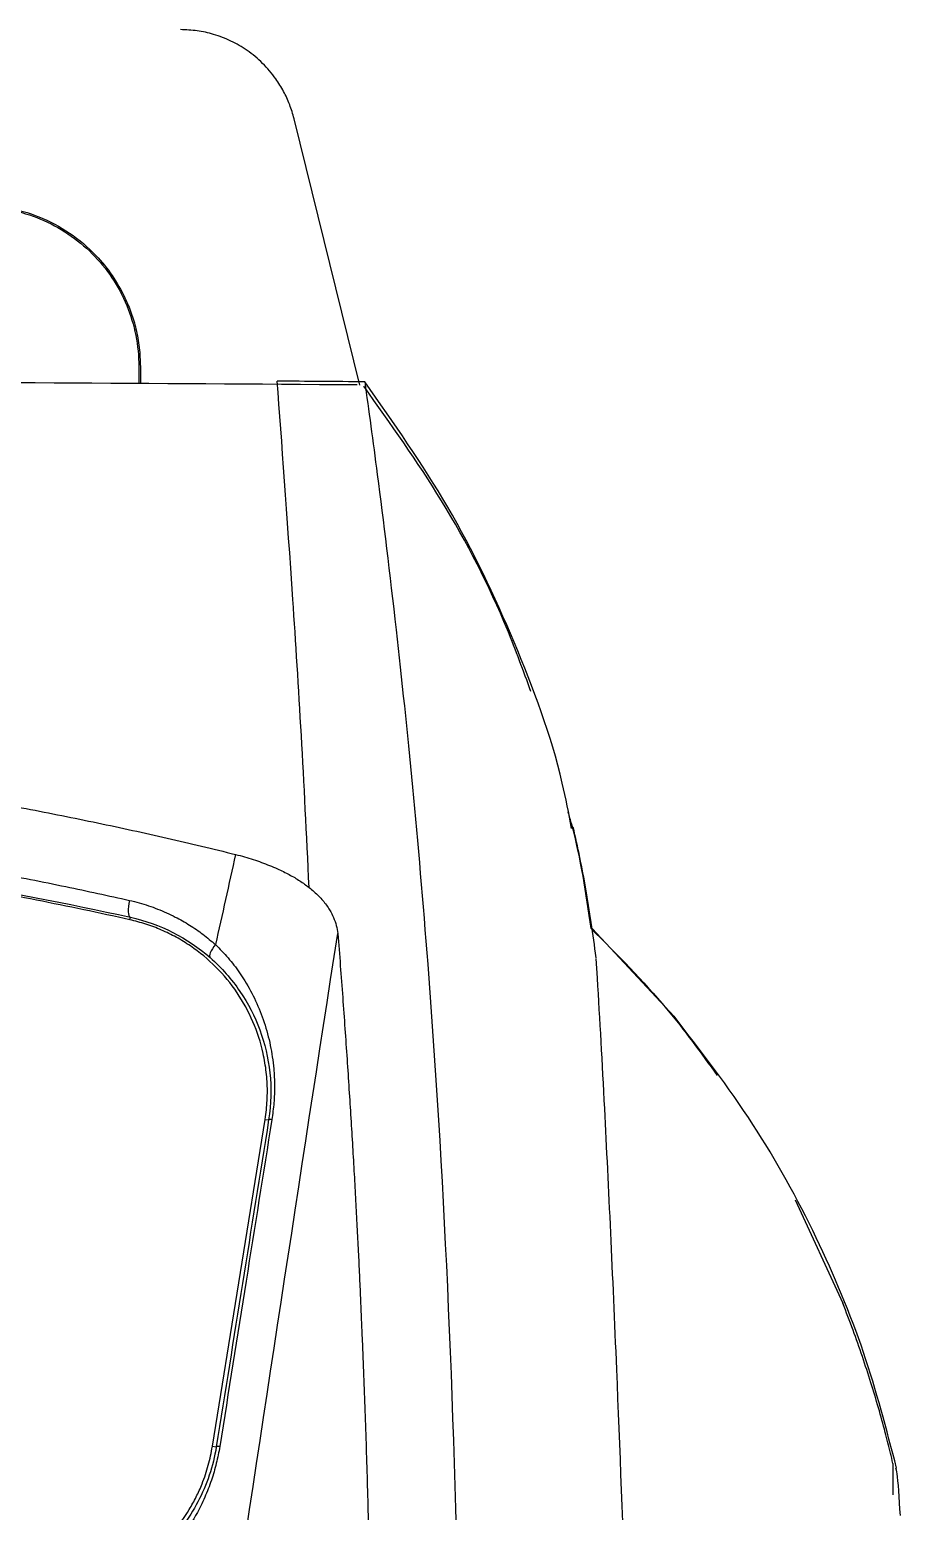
# Model space of a CAD drawing. Header units: inches. Extents: x 15 to 148, y 10 to 111.
# Drawn here: x 133.493 to 133.902, y 104.748 to 105.443 of the extents above; entities that cross this region are included whole.
import ezdxf

# ---------------------------------------------------------------- set-up
doc = ezdxf.new("R2010")
doc.units = ezdxf.units.IN
doc.header["$MEASUREMENT"] = 0
doc.layers.add('BLK_12AWG', color=7, linetype='Continuous')

# ---------------------------------------------------------------- blocks, each defined once
blk = doc.blocks.new('Varia')
at = {"color": 7, "linetype": 'Continuous'}
for p, q in [((165.2284, 107.8022), (165.1668, 108.0522)), ((165.021, 107.8196), (165.021, 107.8039)), ((165.0224, 107.8196), (165.0224, 107.8039)), ((165.0126, 107.3004), (165.0131, 107.3028)), ((165.5236, 107.2098), (165.4467, 107.2922)), ((165.4517, 107.2456), (165.4503, 107.2641)), ((165.0901, 106.8063), (165.1395, 107.1131)), ((165.1395, 107.1131), (165.1429, 107.1126)), ((165.6372, 107.0376), (165.682, 106.9406)), ((165.0901, 106.8063), (165.0937, 106.8058)), ((165.7291, 106.7903), (165.7292, 106.7607))]:
    blk.add_line(p, q, dxfattribs=at)
at = {"color": 7, "linetype": 'Continuous', "flags": 128}
for points in [[(165.0123, 107.3186), (165.0117, 107.3158), (165.0113, 107.313), (165.011, 107.3104), (165.011, 107.308), (165.0113, 107.306), (165.0117, 107.3044), (165.0123, 107.3033), (165.0131, 107.3028)], [(165.0929, 107.2771), (165.0914, 107.2752), (165.09, 107.2732), (165.0889, 107.2713), (165.0881, 107.2695), (165.0876, 107.268), (165.0873, 107.2666), (165.0875, 107.2656), (165.0879, 107.2649)]]:
    blk.add_lwpolyline(points, dxfattribs=at)
at = {"color": 7, "linetype": 'Continuous'}
for centre, radius, start, end in [((165.1449, 107.1082), 0.00486, 78.0163, 114.9835), ((165.0959, 106.8013), 0.00496, 77.9388, 116.5445)]:
    blk.add_arc(centre, radius, start, end, dxfattribs=at)
for points, knots in [([(165.1668, 108.0522), (165.1662, 108.0544), (165.165, 108.0589), (165.1627, 108.0654), (165.16, 108.0717), (165.157, 108.0779), (165.1535, 108.0839), (165.1474, 108.093), (165.1376, 108.1045), (165.1233, 108.1164), (165.1077, 108.1255), (165.0918, 108.1315), (165.0758, 108.1352), (165.0653, 108.1356), (165.06, 108.1358)], [0, 0, 0, 0, 0.047626, 0.094867, 0.141909, 0.188941, 0.236152, 0.283727, 0.41416, 0.544791, 0.664075, 0.783551, 0.891627, 1, 1, 1, 1]), ([(164.7199, 107.8196), (164.7199, 107.8227), (164.7201, 107.8288), (164.7209, 107.838), (164.7223, 107.8472), (164.7248, 107.8585), (164.7289, 107.8717), (164.7364, 107.8893), (164.7478, 107.9084), (164.765, 107.9284), (164.7864, 107.946), (164.8115, 107.9595), (164.8381, 107.968), (164.8667, 107.9717), (164.897, 107.9698), (164.9279, 107.961), (164.9566, 107.9458), (164.9794, 107.9264), (164.9964, 107.9054), (165.007, 107.8869), (165.0141, 107.8699), (165.0187, 107.8542), (165.0218, 107.8374), (165.0222, 107.8255), (165.0224, 107.8196)], [0, 0, 0, 0, 0.019548, 0.039014, 0.058471, 0.077994, 0.111927, 0.145923, 0.198729, 0.251594, 0.312222, 0.372911, 0.430342, 0.487833, 0.554285, 0.620798, 0.689301, 0.757809, 0.808616, 0.859485, 0.892162, 0.924899, 0.962404, 1, 1, 1, 1]), ([(164.7212, 107.8196), (164.7212, 107.8392), (164.7251, 107.8588), (164.7402, 107.8951), (164.7513, 107.9117), (164.779, 107.9394), (164.7956, 107.9505), (164.8319, 107.9656), (164.8515, 107.9695), (164.8908, 107.9695), (164.9104, 107.9656), (164.9466, 107.9505), (164.9633, 107.9394), (164.991, 107.9117), (165.0021, 107.8951), (165.0171, 107.8588), (165.021, 107.8392), (165.021, 107.8196)], [0, 0, 0, 0, 0.125, 0.125, 0.25, 0.25, 0.375, 0.375, 0.5, 0.5, 0.625, 0.625, 0.75, 0.75, 0.875, 0.875, 1, 1, 1, 1]), ([(163.5006, 107.8087), (163.6934, 107.8085), (164.0792, 107.8083), (164.6555, 107.8063), (165.0363, 107.8039), (165.2261, 107.8027)], [0, 0, 0, 0, 0.333756, 0.668083, 1, 1, 1, 1]), ([(165.1808, 107.3308), (165.1764, 107.4306), (165.171, 107.5213), (165.1603, 107.6807), (165.1551, 107.7495), (165.151, 107.8059)], [0, 0, 0, 0, 0.5, 0.5, 1, 1, 1, 1]), ([(165.3892, 107.5146), (165.3821, 107.5339), (165.3595, 107.5957), (165.3093, 107.6932), (165.2575, 107.7658), (165.2324, 107.8011)], [0, 0, 0, 0, 0.190337, 0.606316, 1, 1, 1, 1]), ([(165.2331, 107.8053), (165.2368, 107.779), (165.2408, 107.7499), (165.2506, 107.6745), (165.2669, 107.5418), (165.3001, 107.2046), (165.3174, 106.8536), (165.3219, 106.5612), (165.3223, 106.5044), (165.3223, 106.4467)], [0.006079, 0.006079, 0.006079, 0.006079, 0.579526, 0.579526, 1.370109, 2.734139, 4.938381, 4.938381, 5.45612, 5.45612, 5.45612, 5.45612]), ([(165.4274, 107.3862), (165.4247, 107.4004), (165.4132, 107.4601), (165.3751, 107.5618), (165.3149, 107.6892), (165.2603, 107.7667), (165.2331, 107.8053)], [0, 0, 0, 0, 0.094153, 0.396079, 0.699643, 1, 1, 1, 1]), ([(163.5006, 107.5131), (163.5207, 107.5131), (163.5608, 107.5131), (163.6207, 107.5126), (163.6802, 107.5119), (163.7395, 107.5109), (163.7983, 107.5096), (163.8568, 107.508), (163.931, 107.5055), (164.0204, 107.5018), (164.1244, 107.4964), (164.2267, 107.4899), (164.3204, 107.4828), (164.4057, 107.4753), (164.4827, 107.4676), (164.5584, 107.4592), (164.6326, 107.45), (164.7053, 107.44), (164.7766, 107.4292), (164.8465, 107.4175), (164.915, 107.405), (164.982, 107.3916), (165.0477, 107.3773), (165.0905, 107.3669), (165.1118, 107.3618)], [0, 0, 0, 0, 0.036507, 0.072804, 0.108897, 0.14479, 0.180489, 0.215998, 0.251324, 0.315652, 0.379003, 0.441418, 0.502941, 0.551228, 0.598802, 0.645692, 0.691926, 0.737535, 0.782551, 0.827009, 0.870944, 0.914395, 0.9574, 1, 1, 1, 1]), ([(163.5006, 107.4497), (163.5193, 107.4497), (163.5602, 107.4497), (163.6268, 107.4491), (163.7038, 107.4481), (163.7913, 107.4463), (163.9265, 107.4424), (164.087, 107.4354), (164.2769, 107.4231), (164.4576, 107.407), (164.6121, 107.3887), (164.731, 107.3715), (164.8109, 107.3585), (164.884, 107.3453), (164.9505, 107.3322), (164.9924, 107.323), (165.0123, 107.3186)], [0, 0, 0, 0, 0.036425, 0.079657, 0.129695, 0.186537, 0.250183, 0.393442, 0.500277, 0.622821, 0.750222, 0.80843, 0.862513, 0.912474, 0.958304, 1, 1, 1, 1]), ([(163.5006, 107.4313), (163.6291, 107.4313), (163.7576, 107.4293), (164.014, 107.4209), (164.1419, 107.4145), (164.396, 107.3955), (164.5223, 107.3829), (164.7712, 107.3496), (164.8939, 107.329), (165.0131, 107.3028)], [0, 0, 0, 0, 0.25, 0.25, 0.5, 0.5, 0.75, 0.75, 1, 1, 1, 1]), ([(165.0126, 107.3004), (164.9981, 107.3036), (164.9689, 107.31), (164.9246, 107.319), (164.8793, 107.3277), (164.833, 107.336), (164.7857, 107.344), (164.7374, 107.3517), (164.6882, 107.359), (164.594, 107.372), (164.4514, 107.3887), (164.294, 107.4025), (164.1658, 107.4113), (164.0716, 107.4167), (163.9762, 107.4211), (163.8711, 107.425), (163.7548, 107.4281), (163.6281, 107.4303), (163.5433, 107.4305), (163.5006, 107.4307)], [0, 0, 0, 0, 0.029172, 0.058931, 0.08928, 0.120224, 0.151766, 0.183909, 0.216658, 0.250014, 0.371438, 0.500007, 0.561672, 0.625011, 0.686281, 0.750033, 0.83259, 0.915909, 1, 1, 1, 1]), ([(165.4457, 107.2922), (165.4409, 107.325), (165.4357, 107.3619), (165.4253, 107.3978), (165.4242, 107.4018)], [0, 0, 0, 0, 0.889897, 1, 1, 1, 1]), ([(165.4505, 107.2648), (165.4474, 107.2869), (165.4414, 107.3308), (165.4331, 107.3686), (165.429, 107.3873)], [0, 0, 0, 0, 0.502748, 1, 1, 1, 1]), ([(165.1118, 107.3618), (165.1147, 107.361), (165.1203, 107.3595), (165.1285, 107.357), (165.1363, 107.3543), (165.1439, 107.3514), (165.1527, 107.3477), (165.1624, 107.3429), (165.1724, 107.337), (165.178, 107.3329), (165.1808, 107.3308)], [0, 0, 0, 0, 0.099197, 0.198416, 0.298049, 0.398483, 0.500097, 0.666179, 0.83229, 1, 1, 1, 1]), ([(165.1808, 107.3308), (165.1825, 107.3294), (165.1857, 107.3268), (165.19, 107.3227), (165.1938, 107.3185), (165.1972, 107.3142), (165.2008, 107.3088), (165.204, 107.3025), (165.2066, 107.2951), (165.2074, 107.2902), (165.2078, 107.2876)], [0, 0, 0, 0, 0.097814, 0.196456, 0.29622, 0.397392, 0.500246, 0.663675, 0.82996, 1, 1, 1, 1]), ([(165.0123, 107.3186), (165.0153, 107.3179), (165.0213, 107.3165), (165.03, 107.3137), (165.0386, 107.3106), (165.047, 107.307), (165.0571, 107.3022), (165.0687, 107.2956), (165.0813, 107.287), (165.0891, 107.2804), (165.0929, 107.2771)], [0, 0, 0, 0, 0.100053, 0.199813, 0.299485, 0.39927, 0.499364, 0.667354, 0.833932, 1, 1, 1, 1]), ([(165.1395, 107.1131), (165.14, 107.1161), (165.1408, 107.122), (165.1415, 107.1309), (165.1418, 107.1398), (165.1415, 107.1486), (165.1407, 107.1575), (165.1395, 107.1663), (165.1364, 107.1823), (165.1291, 107.2051), (165.114, 107.2325), (165.0941, 107.2567), (165.074, 107.2733), (165.0563, 107.2842), (165.0423, 107.291), (165.0277, 107.2966), (165.0176, 107.2992), (165.0126, 107.3004)], [0, 0, 0, 0, 0.036018, 0.071769, 0.107357, 0.142887, 0.178465, 0.214196, 0.250184, 0.375045, 0.50003, 0.624891, 0.749876, 0.81262, 0.874846, 0.937118, 1, 1, 1, 1]), ([(165.2078, 107.2876), (165.2086, 107.2776), (165.2102, 107.2577), (165.2124, 107.2279), (165.2145, 107.1986), (165.2165, 107.1699), (165.2183, 107.1419), (165.2201, 107.1145), (165.2217, 107.0879), (165.2232, 107.0621), (165.2245, 107.0371), (165.2258, 107.0129), (165.227, 106.9896), (165.2281, 106.9673), (165.229, 106.9458), (165.2299, 106.9254), (165.2314, 106.8903), (165.2334, 106.8387), (165.2356, 106.7685), (165.2374, 106.694), (165.2388, 106.6151), (165.2397, 106.5319), (165.2398, 106.4741), (165.2398, 106.4447)], [0, 0, 0, 0, 0.0420064, 0.0826574, 0.1219544, 0.1598985, 0.1964906, 0.2317316, 0.2656221, 0.2981624, 0.3293529, 0.3591937, 0.3876851, 0.414827, 0.4406195, 0.4650626, 0.4881562, 0.565624, 0.6462287, 0.7299708, 0.8168491, 0.9068606, 1, 1, 1, 1]), ([(165.4457, 107.2922), (165.4701, 107.2677), (165.5133, 107.2245), (165.5487, 107.1756), (165.5641, 107.1544)], [0, 0, 0, 0, 0.565898, 1, 1, 1, 1]), ([(165.0929, 107.2771), (165.095, 107.2751), (165.0991, 107.2711), (165.1049, 107.2646), (165.1104, 107.2579), (165.1156, 107.2507), (165.1228, 107.2397), (165.1311, 107.2244), (165.1391, 107.2041), (165.1448, 107.1829), (165.1477, 107.1629), (165.1486, 107.1448), (165.1481, 107.1288), (165.1466, 107.1182), (165.1459, 107.1129)], [0, 0, 0, 0, 0.046859, 0.094706, 0.143591, 0.193563, 0.244671, 0.367999, 0.4929, 0.62187, 0.744678, 0.832861, 0.917584, 1, 1, 1, 1]), ([(165.0879, 107.2649), (165.0988, 107.2553), (165.1081, 107.2446), (165.1236, 107.2219), (165.1298, 107.2098), (165.1392, 107.1843), (165.1425, 107.1709), (165.1455, 107.1426), (165.1453, 107.1276), (165.1429, 107.1126)], [0, 0, 0, 0, 0.25, 0.25, 0.5, 0.5, 0.75, 0.75, 1, 1, 1, 1]), ([(165.4872, 106.365), (165.4872, 106.365), (165.4872, 106.365), (165.4817, 106.5651), (165.4722, 106.8374), (165.4601, 107.096), (165.454, 107.2068), (165.4517, 107.2456)], [0.523791, 0.523791, 0.523791, 0.523791, 0.523817, 0.523817, 2.72806, 4.09209, 4.882655, 4.882655, 4.882655, 4.882655]), ([(165.7326, 106.7857), (165.7231, 106.8222), (165.7038, 106.8961), (165.658, 107.0047), (165.5991, 107.1122), (165.5491, 107.1768), (165.5236, 107.2099)], [0, 0, 0, 0, 0.235086, 0.477073, 0.732526, 1, 1, 1, 1]), ([(165.1459, 107.1129), (165.1378, 107.0624), (165.1215, 106.9601), (165.1052, 106.8579), (165.097, 106.8062)], [0, 0, 0, 0, 0.494442, 1, 1, 1, 1]), ([(165.7291, 106.7903), (165.7284, 106.7936), (165.7268, 106.8), (165.7244, 106.8097), (165.7208, 106.8238), (165.7155, 106.8427), (165.7084, 106.8664), (165.7004, 106.8909), (165.6916, 106.9159), (165.6853, 106.9322), (165.682, 106.9406)], [0, 0, 0, 0, 0.061952, 0.124188, 0.186713, 0.335028, 0.490453, 0.653053, 0.822886, 1, 1, 1, 1]), ([(164.9272, 106.6676), (164.9303, 106.6676), (164.9363, 106.6677), (164.9454, 106.6685), (164.9544, 106.6698), (164.9648, 106.6718), (164.9765, 106.6749), (164.9933, 106.6809), (165.0132, 106.6909), (165.0347, 106.7065), (165.0534, 106.7252), (165.0664, 106.7431), (165.075, 106.7587), (165.0812, 106.7725), (165.0866, 106.7884), (165.089, 106.8003), (165.0901, 106.8063)], [0, 0, 0, 0, 0.039196, 0.078256, 0.117299, 0.156445, 0.214611, 0.272901, 0.386567, 0.500356, 0.613381, 0.726527, 0.784618, 0.842829, 0.921319, 1, 1, 1, 1]), ([(165.0937, 106.8058), (165.0923, 106.7968), (165.0901, 106.7878), (165.0842, 106.7704), (165.0806, 106.7621), (165.0681, 106.7383), (165.0575, 106.7243), (165.0324, 106.6999), (165.0179, 106.6896), (164.9858, 106.6738), (164.9681, 106.6683), (164.9499, 106.6659)], [0, 0, 0, 0, 0.125, 0.125, 0.25, 0.25, 0.5, 0.5, 0.75, 0.75, 1, 1, 1, 1]), ([(165.097, 106.8062), (165.0965, 106.8035), (165.0956, 106.7982), (165.0938, 106.7903), (165.0916, 106.7823), (165.0891, 106.7743), (165.0862, 106.7663), (165.0829, 106.7583), (165.0765, 106.7447), (165.0654, 106.7259), (165.0478, 106.7045), (165.0271, 106.6859), (165.0077, 106.6734), (164.991, 106.6653), (164.978, 106.6603), (164.9648, 106.6564), (164.9559, 106.6548), (164.9515, 106.654)], [0, 0, 0, 0, 0.035187, 0.070667, 0.106594, 0.143119, 0.180392, 0.218555, 0.257748, 0.380201, 0.509899, 0.635788, 0.75712, 0.820157, 0.881606, 0.941534, 1, 1, 1, 1]), ([(165.7361, 106.7412), (165.7351, 106.7575), (165.7337, 106.7811), (165.7322, 106.7846), (165.7318, 106.7857)], [0, 0, 0, 0, 0.6927717, 1, 1, 1, 1])]:
    blk.add_open_spline(points, degree=3, knots=knots, dxfattribs=at)
for points in [[(165.2331, 107.8053), (165.2058, 107.8055), (165.1784, 107.8057), (165.151, 107.8059)], [(165.1118, 107.3618), (165.1056, 107.3336), (165.0993, 107.3053), (165.0929, 107.2771)], [(165.0131, 107.3028), (165.0408, 107.2967), (165.0667, 107.2836), (165.0879, 107.2649)], [(165.1021, 106.5958), (165.1369, 106.8262), (165.1721, 107.0568), (165.2077, 107.2876)], [(165.1429, 107.1126), (165.1265, 107.0103), (165.1101, 106.908), (165.0937, 106.8058)]]:
    blk.add_open_spline(points, degree=3, dxfattribs=at)

msp = doc.modelspace()

# ---------------------------------------------------------------- block references
at = {"layer": 'BLK_12AWG', "xscale": 0.5, "yscale": 0.5, "zscale": 0.5}
msp.add_blockref('Varia', (51.03398, 51.37509), dxfattribs=at)

doc.saveas('drawing.dxf')
